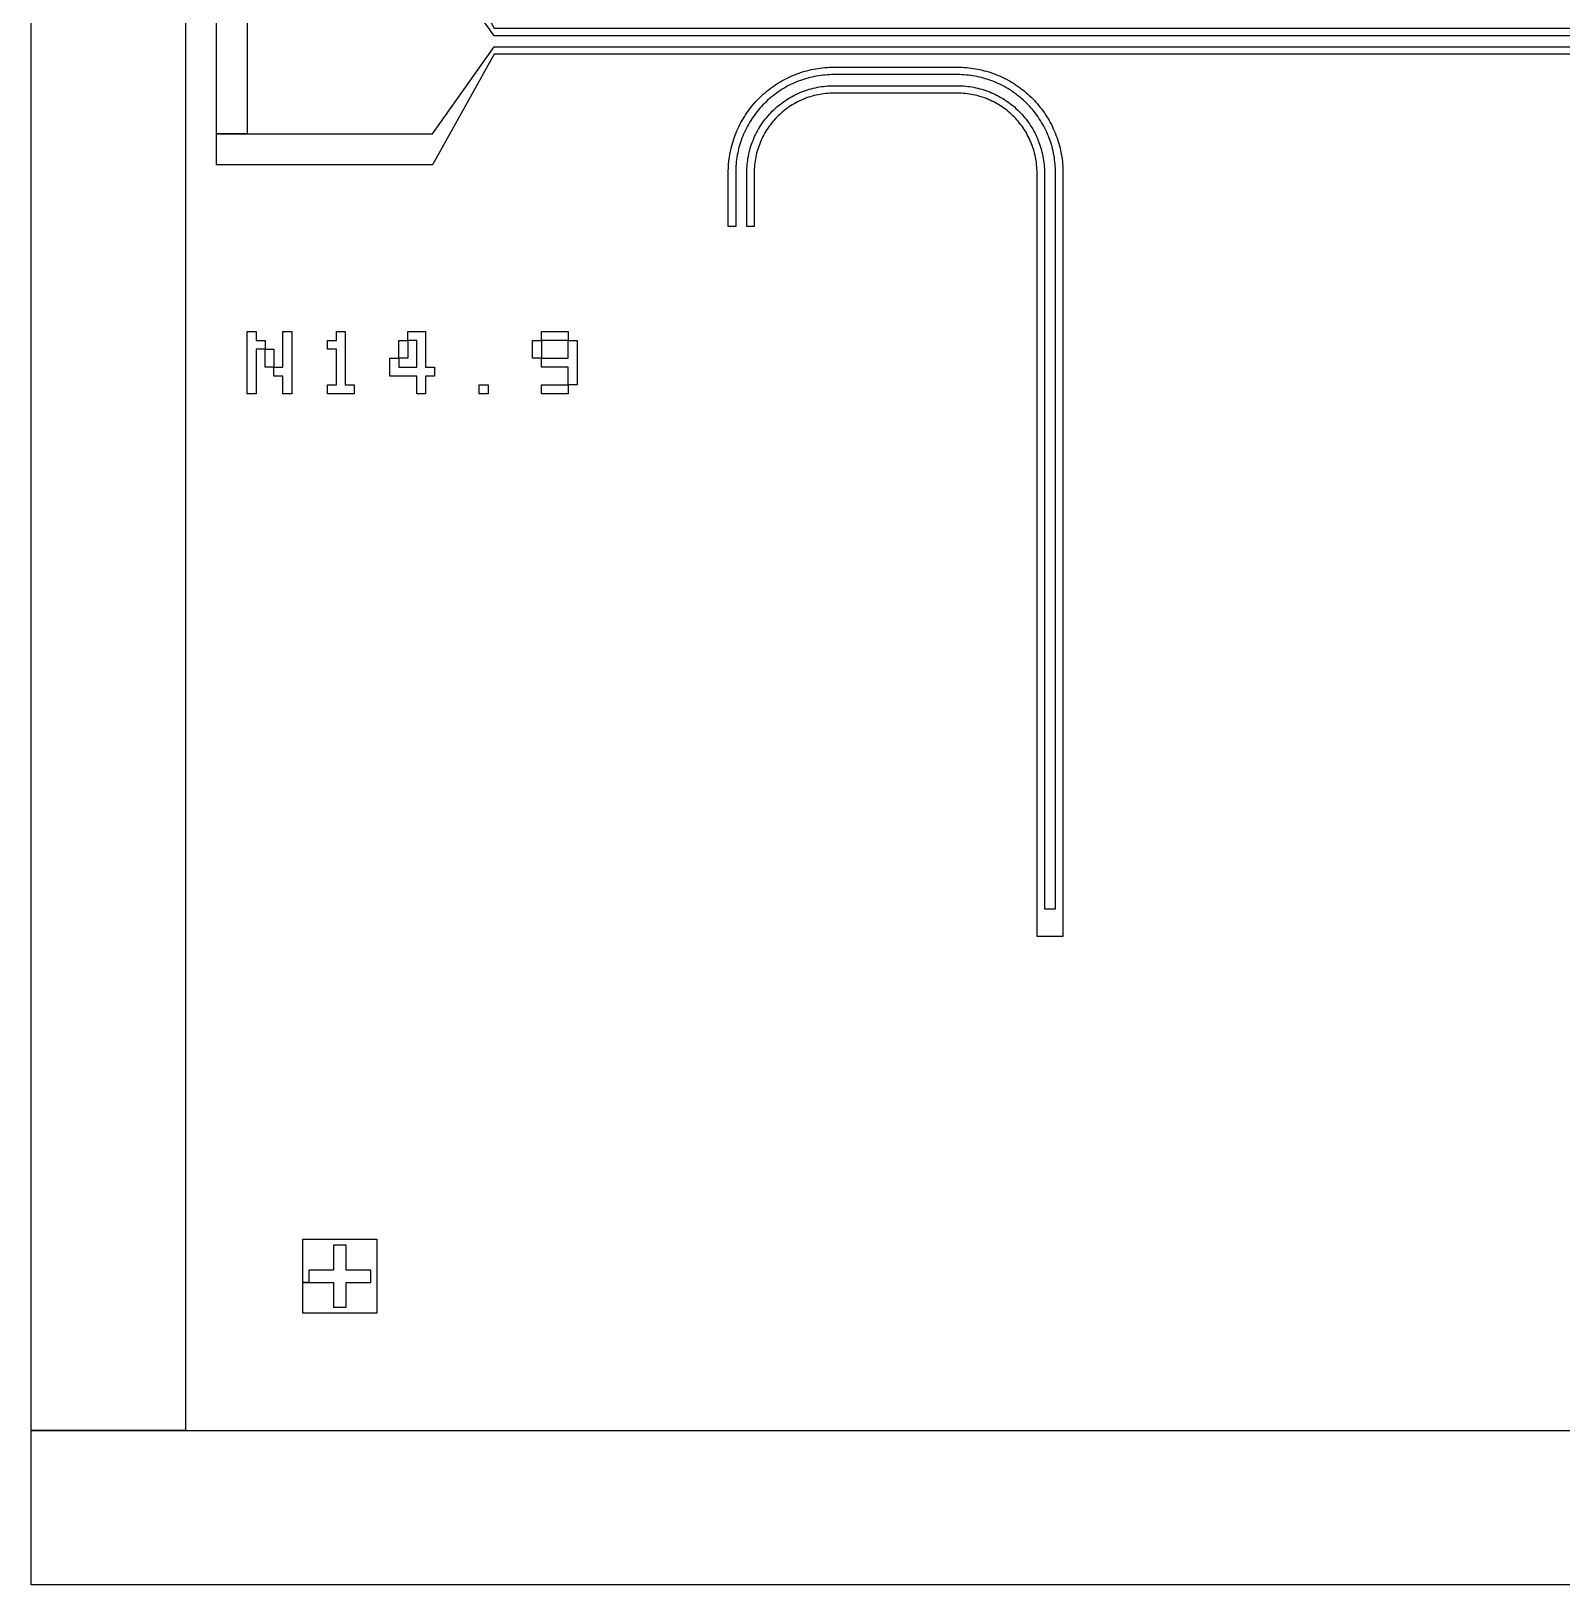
# Model space of a CAD drawing. Extents: x -2500 to 2500, y -2500 to 2500.
# Drawn here: x -2500 to -21, y -2500 to 16 of the extents above; entities that cross this region are included whole.
import ezdxf

# ---------------------------------------------------------------- set-up
doc = ezdxf.new("R2010")
doc.units = 0
doc.layers.add('L0D0', color=1, linetype='CONTINUOUS')

msp = doc.modelspace()

# ---------------------------------------------------------------- linework, layer by layer
at = {"layer": 'L0D0'}
for points in [[(-2500, -2500), (-2500, -2250), (-2250, -2250), (2250, -2250), (2250, 2250), (-2250, 2250), (-2250, -2250), (-2500, -2250), (-2500, 2500), (2500, 2500), (2500, -2500)], [(-871, -1450), (-871, -213), (-871.04, -209.784), (-871.16, -206.57), (-871.361, -203.36), (-871.641, -200.156), (-872.001, -196.96), (-872.441, -193.774), (-872.96, -190.599), (-873.558, -187.439), (-874.234, -184.295), (-874.989, -181.168), (-875.821, -178.062), (-876.731, -174.977), (-877.717, -171.915), (-878.78, -168.879), (-879.917, -165.871), (-881.13, -162.892), (-882.416, -159.944), (-883.775, -157.029), (-885.207, -154.149), (-886.709, -151.305), (-888.283, -148.5), (-889.925, -145.735), (-891.637, -143.012), (-893.415, -140.332), (-895.26, -137.697), (-897.17, -135.109), (-899.144, -132.57), (-901.18, -130.08), (-903.278, -127.643), (-905.436, -125.258), (-907.653, -122.927), (-909.927, -120.653), (-912.258, -118.436), (-914.643, -116.278), (-917.08, -114.18), (-919.57, -112.144), (-922.109, -110.17), (-924.697, -108.26), (-927.332, -106.415), (-930.012, -104.637), (-932.735, -102.925), (-935.5, -101.283), (-938.305, -99.709), (-941.149, -98.207), (-944.029, -96.775), (-946.944, -95.416), (-949.892, -94.13), (-952.871, -92.917), (-955.879, -91.78), (-958.915, -90.717), (-961.977, -89.731), (-965.062, -88.821), (-968.168, -87.989), (-971.295, -87.234), (-974.439, -86.558), (-977.599, -85.96), (-980.774, -85.441), (-983.96, -85.001), (-987.156, -84.641), (-990.36, -84.361), (-993.57, -84.16), (-996.784, -84.04), (-1000, -84), (-1200, -84), (-1203.216, -84.04), (-1206.43, -84.16), (-1209.64, -84.361), (-1212.844, -84.641), (-1216.04, -85.001), (-1219.226, -85.441), (-1222.401, -85.96), (-1225.561, -86.558), (-1228.705, -87.234), (-1231.832, -87.989), (-1234.938, -88.821), (-1238.023, -89.731), (-1241.085, -90.717), (-1244.121, -91.78), (-1247.129, -92.917), (-1250.108, -94.13), (-1253.056, -95.416), (-1255.971, -96.775), (-1258.851, -98.207), (-1261.695, -99.709), (-1264.5, -101.283), (-1267.265, -102.925), (-1269.988, -104.637), (-1272.668, -106.415), (-1275.303, -108.26), (-1277.891, -110.17), (-1280.43, -112.144), (-1282.92, -114.18), (-1285.357, -116.278), (-1287.742, -118.436), (-1290.073, -120.653), (-1292.347, -122.927), (-1294.564, -125.258), (-1296.722, -127.643), (-1298.82, -130.08), (-1300.856, -132.57), (-1302.83, -135.109), (-1304.74, -137.697), (-1306.585, -140.332), (-1308.363, -143.012), (-1310.075, -145.735), (-1311.717, -148.5), (-1313.291, -151.305), (-1314.793, -154.149), (-1316.225, -157.029), (-1317.584, -159.944), (-1318.87, -162.892), (-1320.083, -165.871), (-1321.22, -168.879), (-1322.283, -171.915), (-1323.269, -174.977), (-1324.179, -178.062), (-1325.011, -181.168), (-1325.766, -184.295), (-1326.442, -187.439), (-1327.04, -190.599), (-1327.559, -193.774), (-1327.999, -196.96), (-1328.359, -200.156), (-1328.639, -203.36), (-1328.84, -206.57), (-1328.96, -209.784), (-1329, -213), (-1329, -300), (-1341, -300), (-1341, -213), (-1340.96, -209.645), (-1340.84, -206.291), (-1340.641, -202.941), (-1340.362, -199.597), (-1340.003, -196.261), (-1339.565, -192.934), (-1339.048, -189.618), (-1338.452, -186.316), (-1337.778, -183.028), (-1337.025, -179.758), (-1336.196, -176.507), (-1335.289, -173.276), (-1334.305, -170.067), (-1333.245, -166.883), (-1332.11, -163.726), (-1330.9, -160.596), (-1329.616, -157.495), (-1328.258, -154.426), (-1326.828, -151.391), (-1325.326, -148.39), (-1323.753, -145.426), (-1322.11, -142.5), (-1320.397, -139.614), (-1318.617, -136.77), (-1316.769, -133.968), (-1314.855, -131.212), (-1312.876, -128.502), (-1310.833, -125.84), (-1308.728, -123.227), (-1306.561, -120.665), (-1304.333, -118.155), (-1302.046, -115.699), (-1299.702, -113.298), (-1297.301, -110.954), (-1294.845, -108.667), (-1292.335, -106.439), (-1289.773, -104.272), (-1287.16, -102.167), (-1284.498, -100.124), (-1281.788, -98.145), (-1279.032, -96.231), (-1276.23, -94.383), (-1273.386, -92.603), (-1270.5, -90.89), (-1267.574, -89.247), (-1264.61, -87.674), (-1261.609, -86.172), (-1258.574, -84.742), (-1255.505, -83.384), (-1252.404, -82.1), (-1249.274, -80.89), (-1246.117, -79.755), (-1242.933, -78.695), (-1239.724, -77.711), (-1236.493, -76.804), (-1233.242, -75.975), (-1229.972, -75.222), (-1226.684, -74.548), (-1223.382, -73.952), (-1220.066, -73.435), (-1216.739, -72.997), (-1213.403, -72.638), (-1210.059, -72.359), (-1206.709, -72.16), (-1203.355, -72.04), (-1200, -72), (-1000, -72), (-996.645, -72.04), (-993.291, -72.16), (-989.941, -72.359), (-986.597, -72.638), (-983.261, -72.997), (-979.934, -73.435), (-976.618, -73.952), (-973.316, -74.548), (-970.028, -75.222), (-966.758, -75.975), (-963.507, -76.804), (-960.276, -77.711), (-957.067, -78.695), (-953.883, -79.755), (-950.726, -80.89), (-947.596, -82.1), (-944.495, -83.384), (-941.426, -84.742), (-938.391, -86.172), (-935.39, -87.674), (-932.426, -89.247), (-929.5, -90.89), (-926.614, -92.603), (-923.77, -94.383), (-920.968, -96.231), (-918.212, -98.145), (-915.502, -100.124), (-912.84, -102.167), (-910.227, -104.272), (-907.665, -106.439), (-905.155, -108.667), (-902.699, -110.954), (-900.298, -113.298), (-897.954, -115.699), (-895.667, -118.155), (-893.439, -120.665), (-891.272, -123.227), (-889.167, -125.84), (-887.124, -128.502), (-885.145, -131.212), (-883.231, -133.968), (-881.383, -136.77), (-879.603, -139.614), (-877.89, -142.5), (-876.247, -145.426), (-874.674, -148.39), (-873.172, -151.391), (-871.742, -154.426), (-870.384, -157.495), (-869.1, -160.596), (-867.89, -163.726), (-866.755, -166.883), (-865.695, -170.067), (-864.711, -173.276), (-863.804, -176.507), (-862.975, -179.758), (-862.222, -183.028), (-861.548, -186.316), (-860.952, -189.618), (-860.435, -192.934), (-859.997, -196.261), (-859.638, -199.597), (-859.359, -202.941), (-859.16, -206.291), (-859.04, -209.645), (-859, -213), (-859, -1405), (-841, -1405), (-841, -213), (-841.04, -209.432), (-841.16, -205.866), (-841.36, -202.304), (-841.64, -198.747), (-842, -195.198), (-842.439, -191.657), (-842.958, -188.127), (-843.555, -184.609), (-844.232, -181.106), (-844.986, -177.619), (-845.819, -174.15), (-846.73, -170.7), (-847.718, -167.272), (-848.782, -163.866), (-849.923, -160.486), (-851.139, -157.131), (-852.43, -153.805), (-853.795, -150.509), (-855.234, -147.244), (-856.746, -144.012), (-858.33, -140.816), (-859.985, -137.655), (-861.711, -134.532), (-863.507, -131.449), (-865.371, -128.407), (-867.303, -125.407), (-869.302, -122.452), (-871.366, -119.542), (-873.496, -116.679), (-875.689, -113.865), (-877.944, -111.101), (-880.262, -108.388), (-882.639, -105.727), (-885.076, -103.121), (-887.57, -100.57), (-890.121, -98.076), (-892.727, -95.639), (-895.388, -93.262), (-898.101, -90.944), (-900.865, -88.689), (-903.679, -86.496), (-906.542, -84.366), (-909.452, -82.302), (-912.407, -80.303), (-915.407, -78.371), (-918.449, -76.507), (-921.532, -74.711), (-924.655, -72.985), (-927.816, -71.33), (-931.012, -69.746), (-934.244, -68.234), (-937.509, -66.795), (-940.805, -65.43), (-944.131, -64.139), (-947.486, -62.923), (-950.866, -61.782), (-954.272, -60.718), (-957.7, -59.73), (-961.15, -58.819), (-964.619, -57.986), (-968.106, -57.232), (-971.609, -56.555), (-975.127, -55.958), (-978.657, -55.439), (-982.198, -55), (-985.747, -54.64), (-989.304, -54.36), (-992.866, -54.16), (-996.432, -54.04), (-1000, -54), (-1200, -54), (-1203.568, -54.04), (-1207.134, -54.16), (-1210.696, -54.36), (-1214.253, -54.64), (-1217.802, -55), (-1221.343, -55.439), (-1224.873, -55.958), (-1228.391, -56.555), (-1231.894, -57.232), (-1235.381, -57.986), (-1238.85, -58.819), (-1242.3, -59.73), (-1245.728, -60.718), (-1249.134, -61.782), (-1252.514, -62.923), (-1255.869, -64.139), (-1259.195, -65.43), (-1262.491, -66.795), (-1265.756, -68.234), (-1268.988, -69.746), (-1272.184, -71.33), (-1275.345, -72.985), (-1278.468, -74.711), (-1281.551, -76.507), (-1284.593, -78.371), (-1287.593, -80.303), (-1290.548, -82.302), (-1293.458, -84.366), (-1296.321, -86.496), (-1299.135, -88.689), (-1301.899, -90.944), (-1304.612, -93.262), (-1307.273, -95.639), (-1309.879, -98.076), (-1312.43, -100.57), (-1314.924, -103.121), (-1317.361, -105.727), (-1319.738, -108.388), (-1322.056, -111.101), (-1324.311, -113.865), (-1326.504, -116.679), (-1328.634, -119.542), (-1330.698, -122.452), (-1332.697, -125.407), (-1334.629, -128.407), (-1336.493, -131.449), (-1338.289, -134.532), (-1340.015, -137.655), (-1341.67, -140.816), (-1343.254, -144.012), (-1344.766, -147.244), (-1346.205, -150.509), (-1347.57, -153.805), (-1348.861, -157.131), (-1350.077, -160.486), (-1351.218, -163.866), (-1352.282, -167.272), (-1353.27, -170.7), (-1354.181, -174.15), (-1355.014, -177.619), (-1355.768, -181.106), (-1356.445, -184.609), (-1357.042, -188.127), (-1357.561, -191.657), (-1358, -195.198), (-1358.36, -198.747), (-1358.64, -202.304), (-1358.84, -205.866), (-1358.96, -209.432), (-1359, -213), (-1359, -300), (-1371, -300), (-1371, -213), (-1370.96, -209.321), (-1370.842, -205.643), (-1370.644, -201.969), (-1370.367, -198.3), (-1370.011, -194.638), (-1369.577, -190.984), (-1369.064, -187.341), (-1368.473, -183.709), (-1367.803, -180.091), (-1367.056, -176.488), (-1366.232, -172.902), (-1365.331, -169.335), (-1364.353, -165.787), (-1363.299, -162.262), (-1362.17, -158.76), (-1360.965, -155.284), (-1359.686, -151.834), (-1358.333, -148.412), (-1356.907, -145.02), (-1355.408, -141.66), (-1353.837, -138.333), (-1352.195, -135.04), (-1350.482, -131.783), (-1348.7, -128.564), (-1346.849, -125.384), (-1344.929, -122.245), (-1342.943, -119.148), (-1340.891, -116.094), (-1338.773, -113.085), (-1336.591, -110.122), (-1334.346, -107.207), (-1332.039, -104.341), (-1329.67, -101.525), (-1327.242, -98.761), (-1324.754, -96.05), (-1322.209, -93.393), (-1319.607, -90.791), (-1316.95, -88.246), (-1314.239, -85.758), (-1311.475, -83.33), (-1308.659, -80.961), (-1305.793, -78.654), (-1302.878, -76.409), (-1299.915, -74.227), (-1296.906, -72.109), (-1293.852, -70.057), (-1290.755, -68.071), (-1287.616, -66.151), (-1284.436, -64.3), (-1281.217, -62.518), (-1277.96, -60.805), (-1274.667, -59.163), (-1271.34, -57.592), (-1267.98, -56.093), (-1264.588, -54.667), (-1261.166, -53.314), (-1257.716, -52.035), (-1254.24, -50.83), (-1250.738, -49.701), (-1247.213, -48.647), (-1243.665, -47.669), (-1240.098, -46.768), (-1236.512, -45.944), (-1232.909, -45.197), (-1229.291, -44.527), (-1225.659, -43.936), (-1222.016, -43.423), (-1218.362, -42.989), (-1214.7, -42.633), (-1211.031, -42.356), (-1207.357, -42.158), (-1203.679, -42.04), (-1200, -42), (-1000, -42), (-996.321, -42.04), (-992.643, -42.158), (-988.969, -42.356), (-985.3, -42.633), (-981.638, -42.989), (-977.984, -43.423), (-974.341, -43.936), (-970.709, -44.527), (-967.091, -45.197), (-963.488, -45.944), (-959.902, -46.768), (-956.335, -47.669), (-952.787, -48.647), (-949.262, -49.701), (-945.76, -50.83), (-942.284, -52.035), (-938.834, -53.314), (-935.412, -54.667), (-932.02, -56.093), (-928.66, -57.592), (-925.333, -59.163), (-922.04, -60.805), (-918.783, -62.518), (-915.564, -64.3), (-912.384, -66.151), (-909.245, -68.071), (-906.148, -70.057), (-903.094, -72.109), (-900.085, -74.227), (-897.122, -76.409), (-894.207, -78.654), (-891.341, -80.961), (-888.525, -83.33), (-885.761, -85.758), (-883.05, -88.246), (-880.393, -90.791), (-877.791, -93.393), (-875.246, -96.05), (-872.758, -98.761), (-870.33, -101.525), (-867.961, -104.341), (-865.654, -107.207), (-863.409, -110.122), (-861.227, -113.085), (-859.109, -116.094), (-857.057, -119.148), (-855.071, -122.245), (-853.151, -125.384), (-851.3, -128.564), (-849.518, -131.783), (-847.805, -135.04), (-846.163, -138.333), (-844.592, -141.66), (-843.093, -145.02), (-841.667, -148.412), (-840.314, -151.834), (-839.035, -155.284), (-837.83, -158.76), (-836.701, -162.262), (-835.647, -165.787), (-834.669, -169.335), (-833.768, -172.902), (-832.944, -176.488), (-832.197, -180.091), (-831.527, -183.709), (-830.936, -187.341), (-830.423, -190.984), (-829.989, -194.638), (-829.633, -198.3), (-829.356, -201.969), (-829.158, -205.643), (-829.04, -209.321), (-829, -213), (-829, -1450)], [(-2150, -571.111), (-2150, -470), (-2135.556, -470), (-2135.556, -484.444), (-2121.111, -484.444), (-2121.111, -498.889), (-2135.556, -498.889), (-2135.556, -571.111)], [(-2092.222, -571.111), (-2092.222, -542.222), (-2106.667, -542.222), (-2106.667, -527.778), (-2121.111, -527.778), (-2121.111, -498.889), (-2106.667, -498.889), (-2106.667, -527.778), (-2092.222, -527.778), (-2092.222, -470), (-2077.778, -470), (-2077.778, -571.111)], [(-2020, -571.111), (-2020, -556.667), (-2005.556, -556.667), (-2005.556, -498.889), (-2020, -498.889), (-2020, -484.444), (-2005.556, -484.444), (-2005.556, -470), (-1991.111, -470), (-1991.111, -556.667), (-1976.667, -556.667), (-1976.667, -571.111)], [(-1875.556, -571.111), (-1875.556, -542.222), (-1918.889, -542.222), (-1918.889, -513.333), (-1904.444, -513.333), (-1904.444, -527.778), (-1875.556, -527.778), (-1875.556, -484.444), (-1890, -484.444), (-1890, -470), (-1861.111, -470), (-1861.111, -527.778), (-1846.667, -527.778), (-1846.667, -542.222), (-1861.111, -542.222), (-1861.111, -571.111)], [(-1673.333, -484.444), (-1673.333, -470), (-1630, -470), (-1630, -484.444)], [(-1904.444, -513.333), (-1904.444, -484.444), (-1890, -484.444), (-1890, -513.333)], [(-1630, -556.667), (-1630, -527.778), (-1673.333, -527.778), (-1673.333, -513.333), (-1687.778, -513.333), (-1687.778, -484.444), (-1673.333, -484.444), (-1673.333, -513.333), (-1630, -513.333), (-1630, -484.444), (-1615.556, -484.444), (-1615.556, -556.667)], [(-1774.444, -571.111), (-1774.444, -556.667), (-1760, -556.667), (-1760, -571.111)], [(-1673.333, -571.111), (-1673.333, -556.667), (-1630, -556.667), (-1630, -571.111)], [(-2060, -2060), (-2060, -2010), (-2050, -2010), (-2010, -2010), (-2010, -2050), (-1990, -2050), (-1990, -2010), (-1950, -2010), (-1950, -1990), (-1990, -1990), (-1990, -1950), (-2010, -1950), (-2010, -1990), (-2050, -1990), (-2050, -2010), (-2060, -2010), (-2060, -1940), (-1940, -1940), (-1940, -2060)]]:
    msp.add_lwpolyline(points, close=True, dxfattribs=at)
for points in [[(1750, 9), (-1750, 9), (-1850, 150), (-2150, 150), (-2150, -150), (-2200, -150), (-2200, 200), (-1850, 200), (-1750, 21), (1750, 21)], [(1750, -21), (-1750, -21), (-1850, -200), (-2200, -200), (-2200, -150), (-2150, -150), (-1850, -150), (-1750, -9), (1750, -9)]]:
    msp.add_lwpolyline(points, dxfattribs=at)

doc.saveas('drawing.dxf')
